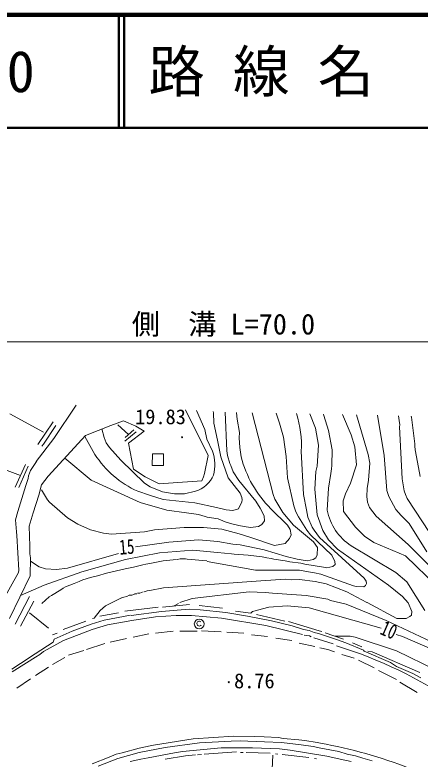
# Model space of a CAD drawing. Units: millimetres, scale not verified. Extents: x 40000 to 680000, y 20000 to 380000.
# Drawn here: x 168558 to 204440, y 314175 to 380000 of the extents above; entities that cross this region are included whole.
import ezdxf
from ezdxf.enums import TextEntityAlignment as Align

# ---------------------------------------------------------------- set-up
doc = ezdxf.new("R2010")
doc.units = ezdxf.units.MM
doc.header["$LTSCALE"] = 1000
for name, color, linetype, lineweight in [('M-BGD', 7, 'Continuous', 13), ('M-STR-HTXT', 7, 'Continuous', 13), ('M-TTL', 2, 'Continuous', 140), ('M-TTL-LINE', 7, 'Continuous', 50), ('M-TTL-TXT', 7, 'Continuous', 13)]:
    doc.layers.add(name, color=color, linetype=linetype, lineweight=lineweight)
doc.styles.add('ＭＳ ゴシック', font='')
doc.styles.get('ＭＳ ゴシック').set_extended_font_data('MS Gothic')

msp = doc.modelspace()

# ---------------------------------------------------------------- linework, layer by layer
at = {"layer": 'M-BGD'}
for p, q in [((171997, 342525), (173975, 345479)), ((185687, 341022), (183668, 345065)), ((184635, 345010), (185373, 343342)), ((186119, 344924), (186150, 344794)), ((168115, 344715), (171090, 343094)), ((186150, 344794), (186179, 343874)), ((187170, 344864), (187329, 341450)), ((188193, 344800), (188183, 344843)), ((188193, 344800), (188241, 344234)), ((189572, 344814), (191435, 337585)), ((191700, 344770), (192002, 343881)), ((194668, 344708), (195170, 343456)), ((195872, 344683), (195901, 344568)), ((195901, 344568), (196324, 343246)), ((197558, 344647), (198321, 342863)), ((198810, 344621), (199832, 341127)), ((200675, 344582), (201250, 341036)), ((202522, 344544), (202589, 344110)), ((203647, 344520), (203668, 344426)), ((203984, 342065), (203668, 344426)), ((171958, 344008), (170593, 341988)), ((172194, 343687), (171106, 342046)), ((174826, 342794), (177043, 343694)), ((178170, 344094), (177043, 343694)), ((177669, 343744), (178625, 342884)), ((179256, 343635), (178170, 344094)), ((179256, 343635), (179993, 343181)), ((186179, 343874), (186514, 342381)), ((188459, 343052), (188241, 344234)), ((192002, 343881), (192333, 342661)), ((202589, 344110), (202635, 343740)), ((202635, 343740), (202604, 343550)), ((176479, 342629), (176262, 343377)), ((179294, 343110), (178306, 342298)), ((179101, 343295), (178334, 342625)), ((179993, 343181), (178633, 342123)), ((185373, 343342), (185554, 342465)), ((188415, 342595), (188459, 343052)), ((195170, 343456), (195434, 341950)), ((196324, 343246), (196640, 341542)), ((202847, 338976), (202604, 343550)), ((171997, 342525), (170449, 340495)), ((171504, 339215), (174493, 342431)), ((174826, 342794), (174493, 342431)), ((174759, 342721), (175648, 341131)), ((176479, 342629), (176652, 342142)), ((185554, 342465), (186057, 341411)), ((186514, 342381), (186790, 340925)), ((188415, 342595), (188485, 341723)), ((192333, 342661), (192589, 340937)), ((198321, 342863), (198654, 341810)), ((171106, 342046), (170943, 341846)), ((176935, 341747), (176652, 342142)), ((176935, 341747), (177952, 340624)), ((178633, 342123), (179063, 339808)), ((188600, 340924), (188485, 341723)), ((195434, 341950), (195327, 340073)), ((198654, 341810), (198796, 340192)), ((203984, 342065), (203975, 341860)), ((203975, 341860), (204002, 341522)), ((180751, 341181), (180719, 340151)), ((180751, 341181), (181704, 341189)), ((181704, 341189), (181728, 340159)), ((185687, 341022), (185358, 339431)), ((187329, 341450), (187397, 341035)), ((187582, 340311), (187397, 341035)), ((193896, 341400), (194110, 337594)), ((196640, 341542), (196633, 340131)), ((199832, 341127), (199985, 340353)), ((201250, 341036), (201496, 337924)), ((204309, 339977), (204002, 341522)), ((170462, 340512), (169955, 339698)), ((172972, 340795), (175322, 338836)), ((177952, 340624), (180043, 338573)), ((186790, 340925), (187449, 339065)), ((192589, 340937), (192704, 339042)), ((199985, 340353), (199882, 338856)), ((167399, 339865), (169044, 339251)), ((169485, 340243), (168583, 338217)), ((169749, 340094), (168903, 338200)), ((169955, 339698), (169766, 339230)), ((179063, 339808), (180103, 339140)), ((180719, 340151), (181728, 340159)), ((187582, 340311), (187683, 340144)), ((187887, 339573), (187683, 340144)), ((195327, 340073), (195216, 339627)), ((196525, 339441), (196602, 339863)), ((196633, 340131), (196602, 339863)), ((198281, 338575), (198796, 340192)), ((204309, 339977), (204457, 339164)), ((169766, 339230), (169737, 338984)), ((171504, 339215), (170922, 338422)), ((181333, 338517), (180103, 339140)), ((185111, 338776), (185270, 339148)), ((185358, 339431), (185270, 339148)), ((187449, 339065), (188511, 337687)), ((187887, 339573), (188392, 338811)), ((192704, 339042), (193245, 336580)), ((195216, 339627), (195129, 338051)), ((196525, 339441), (196316, 338146)), ((169538, 338375), (168807, 336069)), ((169538, 338375), (169737, 338984)), ((170675, 337535), (170922, 338422)), ((175322, 338836), (179658, 336867)), ((180043, 338573), (180543, 338244)), ((181333, 338517), (182998, 338650)), ((185111, 338776), (182998, 338650)), ((188392, 338811), (189894, 336983)), ((198281, 338575), (197847, 337653)), ((199882, 338856), (199742, 338113)), ((202847, 338976), (203022, 337917)), ((170903, 337978), (171455, 337112)), ((179438, 337872), (180478, 337506)), ((181621, 337810), (180543, 338244)), ((181621, 337810), (182689, 337648)), ((184558, 337877), (183570, 337643)), ((188511, 337687), (188668, 337321)), ((195129, 338051), (195326, 335779)), ((196316, 338146), (196219, 336203)), ((199742, 338113), (199711, 337405)), ((201496, 337924), (201667, 337417)), ((203022, 337917), (203136, 337578)), ((170675, 337535), (170176, 335956)), ((171455, 337112), (171636, 336916)), ((180478, 337506), (181701, 337151)), ((181701, 337151), (184498, 336845)), ((182689, 337648), (183570, 337643)), ((188686, 337099), (188645, 336937)), ((188668, 337321), (188686, 337099)), ((191435, 337585), (191589, 337180)), ((191589, 337180), (192272, 335987)), ((194110, 337594), (194371, 336211)), ((197847, 337653), (197632, 337014)), ((199711, 337405), (199793, 336906)), ((201667, 337417), (202292, 336257)), ((203136, 337578), (203290, 337233)), ((206390, 332485), (203290, 337233)), ((171636, 336916), (173215, 335527)), ((179658, 336867), (182020, 336205)), ((184498, 336845), (186404, 336428)), ((186404, 336428), (187272, 336236)), ((188645, 336937), (188366, 336310)), ((189894, 336983), (190269, 336361)), ((193440, 336061), (193245, 336580)), ((197632, 337014), (197648, 336082)), ((199952, 336420), (199793, 336906)), ((199952, 336420), (200551, 335661)), ((168603, 335328), (168807, 336069)), ((169823, 334786), (170176, 335956)), ((182020, 336205), (183742, 335968)), ((184814, 335823), (183742, 335968)), ((184814, 335823), (185399, 335642)), ((187272, 336236), (187844, 336168)), ((187844, 336168), (188366, 336310)), ((190473, 335979), (190269, 336361)), ((190626, 335668), (190473, 335979)), ((192705, 334870), (191223, 336326)), ((192272, 335987), (193238, 334865)), ((193440, 336061), (193659, 335596)), ((194371, 336211), (194497, 335560)), ((195326, 335779), (195826, 334384)), ((197656, 336082), (198714, 334686)), ((202292, 336257), (202751, 335711)), ((202751, 335711), (203472, 335015)), ((168699, 334277), (168603, 335328)), ((173215, 335527), (174119, 334970)), ((185399, 335642), (185579, 335588)), ((185579, 335588), (186571, 335422)), ((186571, 335422), (187167, 335150)), ((187167, 335150), (187767, 334998)), ((190439, 334917), (190659, 335265)), ((190659, 335265), (190626, 335668)), ((193659, 335596), (194405, 334433)), ((194497, 335560), (194893, 334703)), ((203380, 333148), (200551, 335661)), ((169882, 332998), (169823, 334786)), ((175246, 334444), (174119, 334970)), ((175246, 334444), (176414, 334173)), ((180031, 334289), (180914, 334444)), ((180914, 334444), (183553, 334649)), ((183557, 334648), (185247, 334666)), ((185247, 334666), (186886, 334504)), ((188423, 334101), (186886, 334504)), ((188388, 334835), (187767, 334998)), ((188388, 334835), (188857, 334741)), ((188857, 334741), (189412, 334659)), ((189412, 334659), (190136, 334758)), ((190136, 334758), (190439, 334917)), ((192935, 334490), (192705, 334870)), ((193010, 334007), (192935, 334490)), ((193238, 334865), (195010, 333396)), ((194405, 334433), (194728, 334023)), ((194893, 334703), (195059, 334415)), ((195059, 334415), (195538, 333790)), ((198714, 334686), (199518, 333903)), ((203472, 335015), (205032, 332499)), ((168699, 334277), (168721, 333967)), ((168721, 333967), (168924, 330881)), ((176414, 334173), (177122, 334074)), ((180027, 334285), (177122, 334074)), ((189351, 333799), (188423, 334101)), ((191551, 333077), (189351, 333799)), ((192876, 333675), (193010, 334007)), ((196633, 332215), (194728, 334023)), ((199482, 330190), (195538, 333790)), ((195826, 334384), (196314, 333575)), ((199518, 333903), (200328, 333342)), ((182202, 333367), (179251, 332940)), ((184813, 333556), (182202, 333367)), ((186522, 333414), (184813, 333556)), ((187853, 333178), (186522, 333414)), ((188493, 333137), (187853, 333178)), ((190624, 332695), (188493, 333137)), ((191551, 333077), (192500, 333233)), ((192500, 333233), (192876, 333675)), ((195010, 333396), (195363, 332879)), ((196314, 333575), (197118, 332754)), ((203134, 332146), (200328, 333342)), ((203380, 333148), (209343, 327196)), ((169882, 332998), (169897, 332334)), ((181374, 332410), (184323, 332648)), ((184323, 332648), (186494, 332448)), ((186494, 332448), (187745, 332320)), ((190624, 332695), (192584, 332109)), ((195363, 332879), (195318, 332256)), ((197118, 332754), (201648, 329567)), ((202288, 330675), (198343, 333036)), ((169897, 332334), (169934, 331980)), ((169934, 331980), (169915, 330379)), ((177727, 332351), (173223, 331075)), ((178364, 331840), (174481, 330753)), ((178364, 331840), (181374, 332410)), ((182855, 331822), (181699, 331709)), ((183200, 331884), (182923, 331845)), ((183677, 331892), (183200, 331884)), ((183677, 331892), (183826, 331855)), ((185551, 331702), (183826, 331855)), ((187983, 332292), (187745, 332320)), ((189205, 332211), (187983, 332292)), ((190460, 332071), (189205, 332211)), ((190880, 331976), (190460, 332071)), ((191256, 331922), (190880, 331976)), ((191492, 331864), (191256, 331922)), ((191492, 331864), (192486, 331722)), ((192584, 332109), (193560, 331853)), ((193560, 331853), (194431, 331724)), ((194970, 331835), (194431, 331724)), ((195205, 331978), (194970, 331835)), ((195318, 332256), (195205, 331978)), ((196633, 332215), (196895, 331642)), ((203134, 332146), (207160, 328243)), ((170718, 331170), (169931, 331692)), ((171261, 331015), (170718, 331170)), ((179048, 331150), (178336, 331006)), ((179874, 331350), (179048, 331150)), ((180167, 331416), (179874, 331350)), ((180641, 331496), (180167, 331416)), ((181699, 331709), (180641, 331496)), ((185596, 331665), (188399, 331141)), ((188399, 331141), (189862, 330898)), ((192912, 331610), (192486, 331722)), ((193890, 331511), (192912, 331610)), ((194237, 331416), (193890, 331511)), ((194237, 331416), (195871, 331161)), ((195871, 331161), (196178, 331085)), ((196715, 331219), (196178, 331085)), ((196715, 331219), (196914, 331399)), ((196895, 331642), (196914, 331399)), ((168874, 330676), (167316, 327880)), ((168924, 330881), (168874, 330676)), ((174481, 330753), (171154, 329573)), ((172235, 330954), (171261, 331015)), ((173223, 331075), (172235, 330954)), ((176659, 330622), (175884, 330393)), ((178336, 331006), (176659, 330622)), ((189862, 330898), (193757, 330891)), ((194231, 330801), (193757, 330891)), ((194719, 330705), (194231, 330801)), ((195080, 330661), (194719, 330705)), ((195650, 330533), (195080, 330661)), ((198548, 329489), (195650, 330533)), ((202288, 330675), (203266, 329842)), ((168072, 326624), (169915, 330379)), ((174260, 329881), (173809, 329710)), ((174586, 330019), (174260, 329881)), ((175253, 330236), (174586, 330019)), ((175884, 330393), (175253, 330236)), ((181724, 329318), (190330, 329958)), ((192519, 330093), (190330, 329958)), ((193031, 330036), (192519, 330093)), ((193765, 330053), (193031, 330036)), ((193765, 330053), (195137, 329897)), ((195137, 329897), (196117, 329689)), ((199482, 330190), (199666, 329913)), ((199666, 329913), (199683, 329709)), ((203266, 329842), (204844, 327334)), ((171154, 329573), (169066, 328633)), ((172615, 329154), (171816, 328660)), ((172827, 329293), (172615, 329154)), ((173043, 329408), (172827, 329293)), ((173809, 329710), (173043, 329408)), ((181724, 329318), (180495, 329078)), ((197960, 328981), (196123, 329679)), ((198775, 329433), (198548, 329489)), ((199467, 329420), (198775, 329433)), ((199612, 329534), (199467, 329420)), ((199683, 329709), (199612, 329534)), ((201648, 329567), (202886, 328562)), ((169846, 328550), (168575, 326113)), ((171581, 328541), (170946, 327935)), ((171816, 328660), (171581, 328541)), ((178205, 328508), (178040, 328442)), ((178480, 328563), (178205, 328508)), ((178684, 328664), (178480, 328563)), ((178904, 328681), (178684, 328664)), ((179136, 328760), (178904, 328681)), ((179370, 328804), (179159, 328787)), ((179610, 328865), (179409, 328849)), ((179610, 328865), (179919, 328975)), ((180284, 329061), (180007, 328982)), ((180495, 329078), (180284, 329061)), ((184264, 328380), (189294, 328976)), ((189294, 328976), (190725, 328907)), ((190725, 328907), (191358, 328850)), ((194338, 328644), (191358, 328850)), ((196270, 328330), (194338, 328644)), ((197960, 328981), (199733, 328025)), ((202886, 328562), (203386, 328010)), ((170229, 328156), (169057, 325939)), ((177997, 328442), (176596, 327730)), ((184034, 327839), (181630, 327626)), ((182593, 327714), (183059, 327946)), ((183153, 328019), (184264, 328380)), ((196270, 328330), (196501, 328202)), ((197888, 327875), (196501, 328202)), ((197888, 327875), (201431, 326444)), ((199741, 328015), (202387, 326626)), ((203694, 327238), (203386, 328010)), ((176123, 327312), (175591, 326645)), ((176596, 327730), (176123, 327312)), ((181249, 327620), (178304, 327262)), ((178862, 326879), (181541, 327237)), ((181541, 327237), (183990, 327433)), ((184962, 327389), (183990, 327433)), ((184890, 327751), (186946, 327533)), ((184962, 327389), (187251, 327144)), ((189456, 327073), (188087, 327271)), ((189456, 327073), (189590, 327231)), ((189590, 327231), (191056, 327621)), ((191056, 327621), (192674, 327719)), ((192674, 327719), (194626, 327549)), ((194626, 327549), (200976, 325754)), ((203694, 327238), (203673, 326911)), ((169864, 327124), (171544, 325763)), ((175591, 326645), (175427, 326598)), ((177721, 327117), (176089, 326816)), ((176463, 326452), (178795, 326895)), ((181021, 326745), (178923, 326429)), ((181021, 326745), (182837, 326872)), ((182837, 326872), (184197, 326876)), ((184197, 326876), (186848, 326635)), ((186848, 326635), (190765, 325984)), ((187251, 327144), (189157, 326827)), ((189170, 326818), (191279, 326396)), ((189966, 326952), (192474, 326387)), ((203209, 326620), (202387, 326626)), ((203537, 326783), (203209, 326620)), ((203673, 326911), (203537, 326783)), ((174850, 326380), (172829, 325631)), ((175304, 326119), (173643, 325503)), ((176463, 326452), (175304, 326119)), ((175402, 325644), (176773, 326065)), ((176773, 326065), (178923, 326429)), ((190765, 325984), (194014, 325190)), ((191279, 326396), (193102, 325977)), ((195511, 325510), (192774, 326350)), ((194106, 325629), (193102, 325977)), ((209470, 322615), (201431, 326444)), ((172302, 325316), (171891, 325155)), ((173643, 325503), (172041, 324777)), ((175402, 325644), (172860, 324679)), ((180418, 325264), (179040, 324975)), ((181009, 325315), (182567, 325480)), ((183161, 325481), (184688, 325505)), ((185069, 325525), (186817, 325433)), ((187322, 325411), (188824, 325301)), ((194106, 325629), (194627, 325538)), ((194627, 325538), (195051, 325360)), ((195451, 325272), (195051, 325360)), ((195451, 325272), (197124, 324725)), ((195511, 325510), (195733, 325473)), ((196040, 325343), (197657, 324782)), ((202305, 325197), (202889, 325016)), ((170356, 323495), (171956, 324531)), ((172860, 324679), (171101, 323708)), ((171956, 324531), (172041, 324777)), ((178455, 324854), (176995, 324524)), ((189515, 325161), (190927, 325028)), ((191661, 324878), (193079, 324667)), ((194187, 325148), (194636, 325071)), ((194636, 325071), (194806, 324976)), ((195014, 324900), (196755, 324379)), ((196878, 325052), (198244, 325037)), ((197124, 324725), (197858, 324474)), ((198244, 325037), (198695, 324959)), ((198695, 324959), (202342, 323762)), ((202889, 325016), (206646, 323367)), ((176538, 324390), (174912, 323873)), ((193734, 324440), (195117, 324145)), ((195552, 324019), (196280, 323867)), ((196280, 323867), (196855, 323656)), ((197858, 324474), (199435, 323821)), ((198446, 324474), (199281, 324116)), ((170356, 323495), (169053, 322622)), ((170397, 323201), (169600, 322687)), ((170773, 323418), (170397, 323201)), ((171101, 323708), (170773, 323418)), ((174658, 323792), (173308, 323364)), ((197510, 323435), (198598, 323098)), ((199435, 323821), (199484, 323723)), ((199484, 323723), (201819, 322715)), ((199798, 323709), (200185, 323676)), ((200185, 323676), (204423, 321850)), ((205861, 322038), (202342, 323762)), ((169053, 322622), (168290, 322138)), ((169600, 322687), (168325, 321886)), ((172984, 323175), (171888, 322535)), ((198993, 322940), (200365, 322255)), ((201819, 322715), (202346, 322381)), ((171524, 322308), (170393, 321580)), ((200766, 322022), (202358, 321229)), ((202346, 322381), (203803, 321746)), ((169951, 321274), (168743, 320445)), ((203803, 321746), (204515, 321368)), ((202632, 320991), (204191, 320081)), ((180836, 315416), (184339, 315962)), ((187938, 316195), (184339, 315962)), ((187938, 316195), (189776, 316175)), ((190628, 316149), (189776, 316175)), ((191903, 316081), (190628, 316149)), ((192327, 316008), (191903, 316081)), ((192327, 316008), (193690, 315894)), ((179574, 315144), (180525, 315349)), ((180836, 315416), (180525, 315349)), ((181876, 315212), (184913, 315619)), ((184913, 315619), (187705, 315776)), ((187705, 315776), (188541, 315784)), ((188541, 315784), (189188, 315754)), ((189188, 315754), (190664, 315717)), ((190664, 315717), (192162, 315644)), ((192162, 315644), (193893, 315443)), ((194219, 315809), (193690, 315894)), ((193893, 315443), (194968, 315277)), ((194219, 315809), (195330, 315651)), ((195330, 315651), (195622, 315580)), ((177535, 314600), (178050, 314743)), ((177663, 314242), (179561, 314758)), ((179574, 315144), (178050, 314743)), ((179561, 314758), (181876, 315212)), ((182685, 314741), (180358, 314300)), ((183403, 314834), (182685, 314741)), ((183403, 314834), (186833, 315169)), ((185315, 314602), (188177, 314818)), ((186833, 315169), (189611, 315185)), ((188770, 314757), (188550, 314767)), ((191159, 314710), (189044, 314752)), ((191979, 315071), (189611, 315185)), ((191628, 314652), (191843, 314626)), ((191979, 315071), (192946, 314961)), ((192946, 314961), (196192, 314440)), ((194968, 315277), (195642, 315142)), ((195642, 315142), (197230, 314840)), ((197230, 314840), (197987, 314620)), ((175401, 313749), (176919, 314338)), ((175935, 313537), (177663, 314242)), ((176919, 314338), (177535, 314600)), ((179715, 314183), (178776, 313953)), ((180358, 314300), (179715, 314183)), ((183675, 314477), (181857, 314183)), ((183675, 314477), (184557, 314544)), ((184738, 314558), (185072, 314583)), ((191409, 314510), (190992, 305678)), ((192231, 314578), (194588, 314311)), ((195098, 314228), (195277, 314199)), ((196192, 314440), (197351, 314181)), ((197351, 314181), (198333, 313973)), ((197987, 314620), (198718, 314473)), ((198718, 314473), (199372, 314251)), ((200189, 314035), (199372, 314251))]:
    msp.add_line(p, q, dxfattribs=at)
for centre, radius in [((183363, 342643), 50), ((184878, 326134), 431), ((187494, 320976), 50)]:
    msp.add_circle(centre, radius, dxfattribs=at)
for centre, radius, start, end in [((185330, 342009), 8596, 355.93037, 18.4709), ((182938, 345776), 8644, 212.50402, 246.1179), ((182891, 340236), 3377, 343.80045, 20.37336), ((198004, 343241), 9684, 193.84206, 225.56305), ((183832, 340270), 2501, 286.88568, 337.01983), ((200948, 337080), 4810, 190.50493, 237.20614), ((184884, 326160), 214, 46.71848, 324.40411), ((185311, 286107), 39850, 55.87962, 72.86813), ((188462, 275081), 41127, 68.54294, 79.9737)]:
    msp.add_arc(centre, radius, start, end, dxfattribs=at)
at = {"layer": 'M-STR-HTXT'}
msp.add_line((151115, 351081), (222933, 351081), dxfattribs=at)
at = {"layer": 'M-TTL'}
msp.add_line((680000, 380000), (40000, 380000), dxfattribs=at)
at = {"layer": 'M-TTL-LINE'}
for p, q in [((177750, 380000), (177750, 370000)), ((178250, 380000), (178250, 370000)), ((40000, 370000), (680000, 370000))]:
    msp.add_line(p, q, dxfattribs=at)

# ---------------------------------------------------------------- texts
at = {"layer": 'M-BGD', "style": 'ＭＳ ゴシック'}
for s, p in [('19.83', (181454, 345117)), ('8.76', (189763, 321757))]:
    msp.add_text(s, height=1320, dxfattribs=at).set_placement(p, align=Align.TOP_CENTER)
at = {"layer": 'M-BGD', "style": 'ＭＳ ゴシック', "width": 0.75}
for s, rotation, p in [('15', 4.581, (178415, 333620)), ('10', 336.445, (201947, 326208))]:
    msp.add_text(s, height=1320, rotation=rotation, dxfattribs=at).set_placement(p, align=Align.TOP_CENTER)
at = {"layer": 'M-STR-HTXT', "style": 'ＭＳ ゴシック'}
msp.add_text('側\u3000溝 L=70.0', height=1833, dxfattribs=at).set_placement((187024, 351181), align=Align.BOTTOM_CENTER)
at = {"layer": 'M-TTL-TXT', "style": 'ＭＳ ゴシック'}
for s, p in [('路 線 名      一般県道久津小田線', (180380, 375000)), ('図面コード      15-0', (120380, 375000))]:
    msp.add_text(s, height=3666, dxfattribs=at).set_placement(p, align=Align.MIDDLE_LEFT)

doc.saveas('drawing.dxf')
